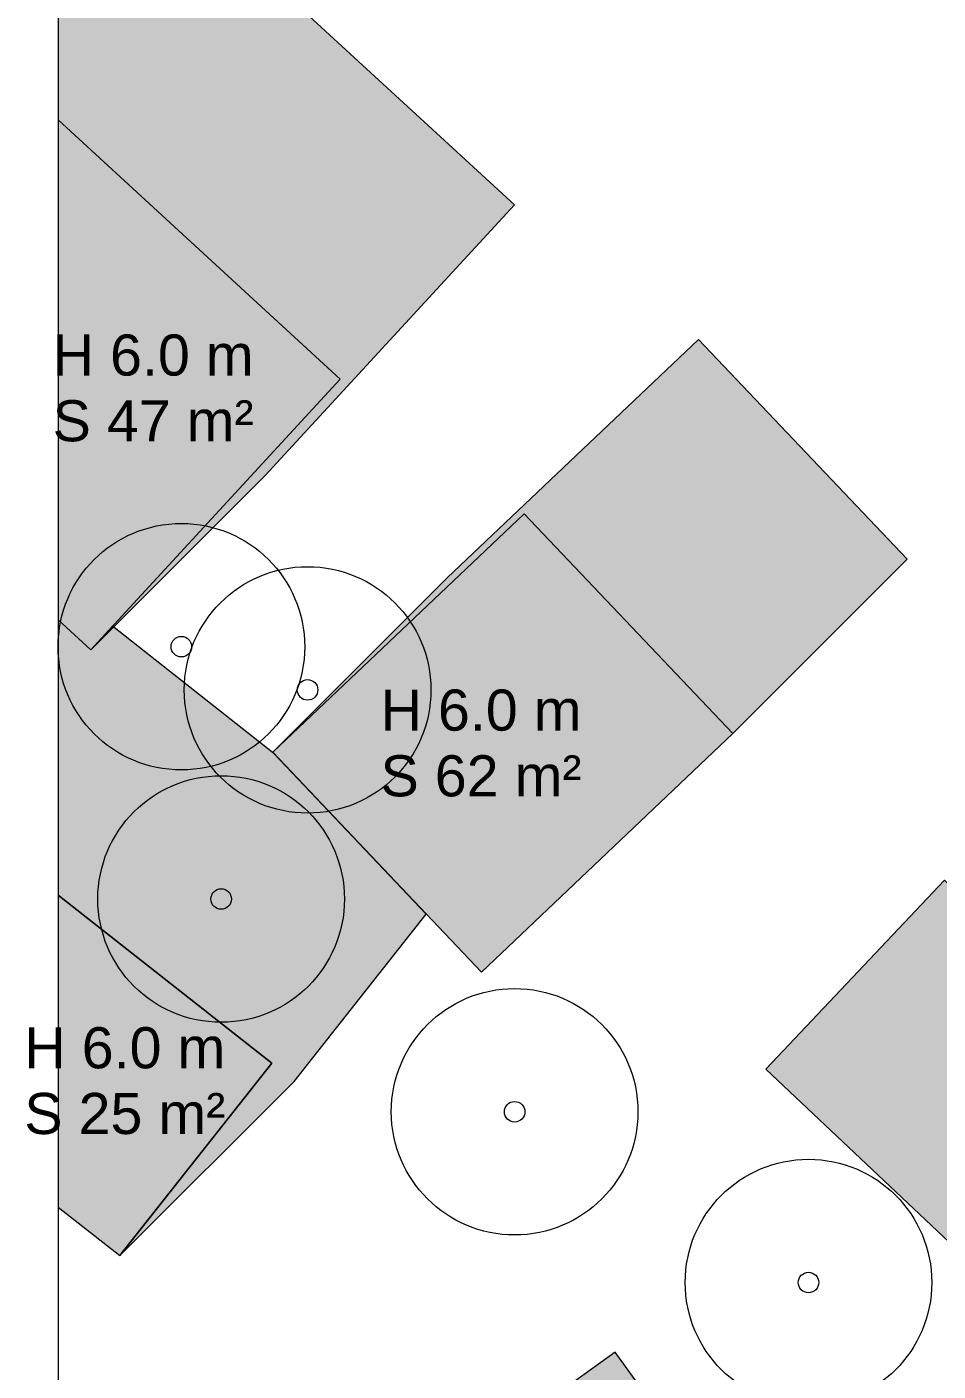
# Model space of a CAD drawing. Header units: metres. Extents: x -3 to 687, y -1 to 1371.
# Drawn here: x -0.76 to 21.41, y 359.06 to 391.78 of the extents above; entities that cross this region are included whole.
import ezdxf

# ---------------------------------------------------------------- set-up
doc = ezdxf.new("R2010")
doc.units = ezdxf.units.M
doc.header["$MEASUREMENT"] = 0
for name, color, linetype, lineweight, true_color in [('TPX_BUILDING_AREAS_TEXT', 7, 'CONTINUOUS', 0, 0x000000), ('TPX_BUILDING_HEIGHTS_TEXT', 7, 'CONTINUOUS', 0, 0x000000), ('TPX_BUILDINGS', 7, 'CONTINUOUS', 0, 0x000000), ('TPX_BUILDINGS_HATCH', 7, 'CONTINUOUS', 0, 0xf0f0f0), ('TPX_BUILDINGS_SHADOWS_HATCH', 7, 'CONTINUOUS', 0, 0x000000), ('TPX_BUILDINGS_SHADOWS_OUTLINES', 7, 'CONTINUOUS', 0, 0x000000), ('TPX_FRAME_PROJECT', 7, 'CONTINUOUS', 0, 0x000000), ('TPX_VEGETATION_TREES_INDIVIDUAL', 7, 'CONTINUOUS', 0, 0x136734)]:
    doc.layers.add(name, color=color, linetype=linetype, lineweight=lineweight, true_color=true_color)
doc.styles.add('TPX_TEXTE', font='arial.ttf')

# ---------------------------------------------------------------- blocks, each defined once
blk = doc.blocks.new('TREETR003_CR030')
at = {"layer": 'TPX_VEGETATION_TREES_INDIVIDUAL'}
for radius in [3, 0.25]:
    blk.add_circle((0, 0, 0.036), radius, dxfattribs=at)

msp = doc.modelspace()

# ---------------------------------------------------------------- hatches: boundary and pattern name
at = {"layer": 'TPX_BUILDINGS_HATCH'}
for points in [[(0, 389.518), (0, 377.346), (0.792, 376.616), (6.858, 383.208), (0, 389.518)], [(11.336, 379.928), (5.22, 374.124), (10.299, 368.766), (16.415, 374.581), (11.336, 379.928)], [(21.56, 371.007), (17.217, 366.405), (31.03, 353.369), (35.373, 357.983), (21.56, 371.007)], [(0, 370.643), (0, 363.05), (1.502, 361.868), (5.194, 366.554), (0, 370.643)]]:
    msp.add_hatch(color=256, dxfattribs=at).paths.add_polyline_path(points)
at = {"layer": 'TPX_BUILDINGS_SHADOWS_HATCH'}
for points in [[(0, 397.663), (0, 389.518), (6.858, 383.208), (0.792, 376.616), (5.035, 380.859), (11.101, 387.451), (0, 397.663)], [(9.462, 378.367), (5.22, 374.124), (11.336, 379.928), (16.415, 374.581), (20.658, 378.824), (15.578, 384.171), (9.462, 378.367)], [(0, 377.346), (0, 370.643), (5.194, 366.554), (1.502, 361.868), (5.744, 366.11), (8.955, 370.184), (5.249, 374.093), (1.318, 377.188), (0.792, 376.616), (0, 377.346)], [(6.705, 354.585), (2.463, 350.342), (9.307, 355.275), (11.773, 351.859), (13.274, 353.36), (14.144, 354.519), (14.309, 354.395), (16.016, 356.102), (13.55, 359.518), (6.705, 354.585)]]:
    msp.add_hatch(color=256, dxfattribs=at).paths.add_polyline_path(points)

# ---------------------------------------------------------------- linework, layer by layer
at = {"layer": 'TPX_BUILDINGS', "elevation": 0.042}
for points in [[(0, 389.518), (0, 377.346), (0.792, 376.616), (6.858, 383.208)], [(11.336, 379.928), (5.22, 374.124), (10.299, 368.766), (16.415, 374.581)], [(21.56, 371.007), (17.217, 366.405), (31.03, 353.369), (35.373, 357.983)], [(0, 370.643), (0, 363.05), (1.502, 361.868), (5.194, 366.554)]]:
    msp.add_lwpolyline(points, close=True, dxfattribs=at)
at = {"layer": 'TPX_BUILDINGS_SHADOWS_OUTLINES', "elevation": 0.039}
for points in [[(0, 397.663), (0, 389.518), (6.858, 383.208), (0.792, 376.616), (5.035, 380.859), (11.101, 387.451)], [(9.462, 378.367), (5.22, 374.124), (11.336, 379.928), (16.415, 374.581), (20.658, 378.824), (15.578, 384.171)], [(0, 377.346), (0, 370.643), (5.194, 366.554), (1.502, 361.868), (5.744, 366.11), (8.955, 370.184), (5.249, 374.093), (1.318, 377.188), (0.792, 376.616)], [(6.705, 354.585), (2.463, 350.342), (9.307, 355.275), (11.773, 351.859), (13.274, 353.36), (14.144, 354.519), (14.309, 354.395), (16.016, 356.102), (13.55, 359.518)]]:
    msp.add_lwpolyline(points, close=True, dxfattribs=at)
at = {"layer": 'TPX_FRAME_PROJECT', "elevation": 0}
msp.add_lwpolyline([(0, 0), (681.314, 0), (681.314, 1365.202), (0, 1365.202)], close=True, dxfattribs=at)

# ---------------------------------------------------------------- block references
at = {"layer": 'TPX_VEGETATION_TREES_INDIVIDUAL'}
for p in [(2.997, 376.692, 0.036), (6.068, 375.64, 0.036), (3.965, 370.55, 0.036), (11.105, 365.371, 0.036), (18.254, 361.214, 0.036)]:
    msp.add_blockref('TREETR003_CR030', p, dxfattribs=at)

# ---------------------------------------------------------------- texts
at = {"layer": 'TPX_BUILDING_AREAS_TEXT', "style": 'TPX_TEXTE'}
for s, p in [('S 47 m²', (-0.135, 381.692, 0.045)), ('S 62 m²', (7.842, 373.049, 0.045)), ('S 25 m²', (-0.824, 364.829, 0.045))]:
    msp.add_text(s, height=1, dxfattribs=at).set_placement(p)
at = {"layer": 'TPX_BUILDING_HEIGHTS_TEXT', "style": 'TPX_TEXTE'}
for p in [(-0.135, 383.292, 0.045), (7.842, 374.649, 0.045), (-0.824, 366.429, 0.045)]:
    msp.add_text('H 6.0 m', height=1, dxfattribs=at).set_placement(p)

doc.saveas('drawing.dxf')
